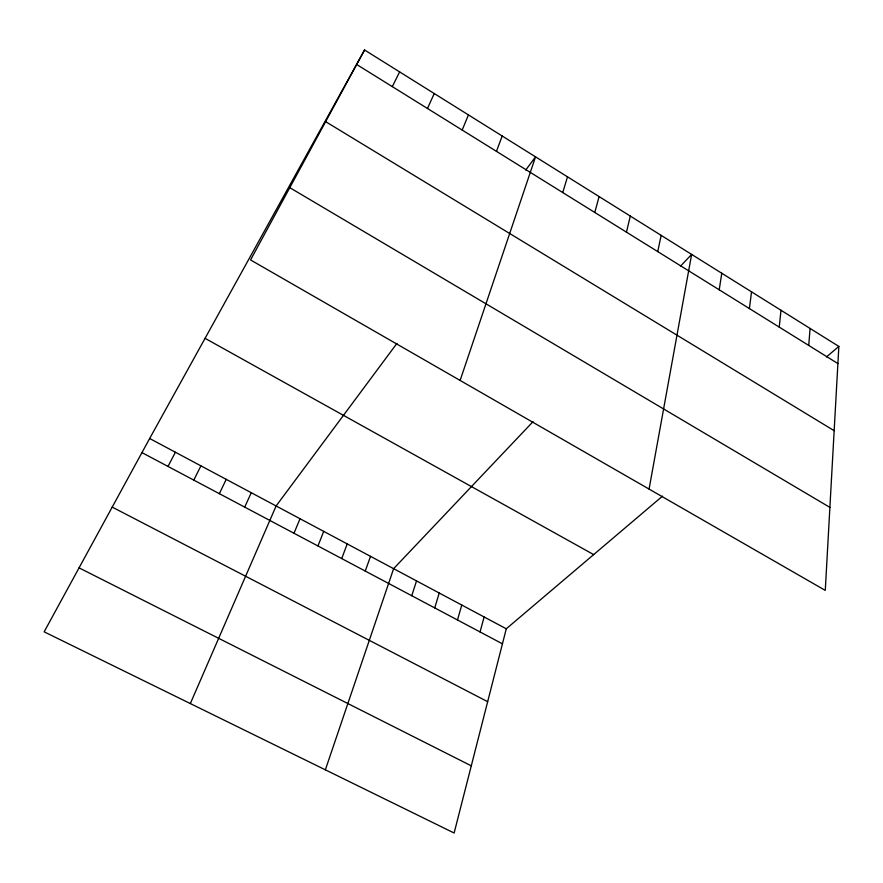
<?xml version="1.0" encoding="UTF-8"?>
<svg xmlns="http://www.w3.org/2000/svg" width="883" height="883" viewBox="0 0 883 883"><rect width="100%" height="100%" fill="white"/><g stroke="black" fill="none" stroke-linecap="round" stroke-linejoin="round"><path stroke-width="1.32" d="M838.85 346.423L825.274 590.396L250.562 259.944L364.558 49.978L838.85 346.423L826.477 356.942M808.74 345.441L810.075 328.443M779.248 327.107L780.98 310.253M749.402 308.564L751.543 291.854M719.215 289.801L721.764 273.244M649.071 489.083L691.632 254.414L680.462 266.191M657.747 251.6L661.146 235.364M626.455 232.152L630.307 216.081M662.526 496.136L506.279 628.795L454.127 833.022L44.15 631.831L149.657 438.498L364.558 49.978M594.789 212.472L599.093 196.567M480.054 631.952L484.127 616.974M457.482 619.976L461.776 605.043M562.736 192.549L567.504 176.832M434.712 607.901L439.248 593.023M411.754 595.727L416.533 580.904M460.12 380.441L535.539 156.843L525.738 170.044M325.363 769.833L393.619 568.674L533.034 421.655M365.253 571.058L370.518 556.345M341.71 558.564L347.218 543.917M496.456 151.357L502.195 136.004M317.957 545.97L323.719 531.378M293.995 533.266L300.021 518.729M462.184 130.055L468.443 114.9M190.331 703.563L276.114 505.981L396.931 343.388M427.471 108.477L434.248 93.532M244.712 507.118L251.269 492.725M219.37 493.674L226.214 479.348M193.796 480.109L200.916 465.849M392.306 86.622L399.624 71.898M167.991 466.423L175.408 452.239M79.062 567.857L471.279 765.837M112.207 507.107L487.67 701.687M141.953 452.615L502.449 643.828M149.657 438.498L506.279 628.795M205.066 338.332L593.674 554.601M289.801 187.671L829.899 507.394M325.639 121.655L834.159 430.694M356.677 64.481L837.901 363.564"/></g></svg>
